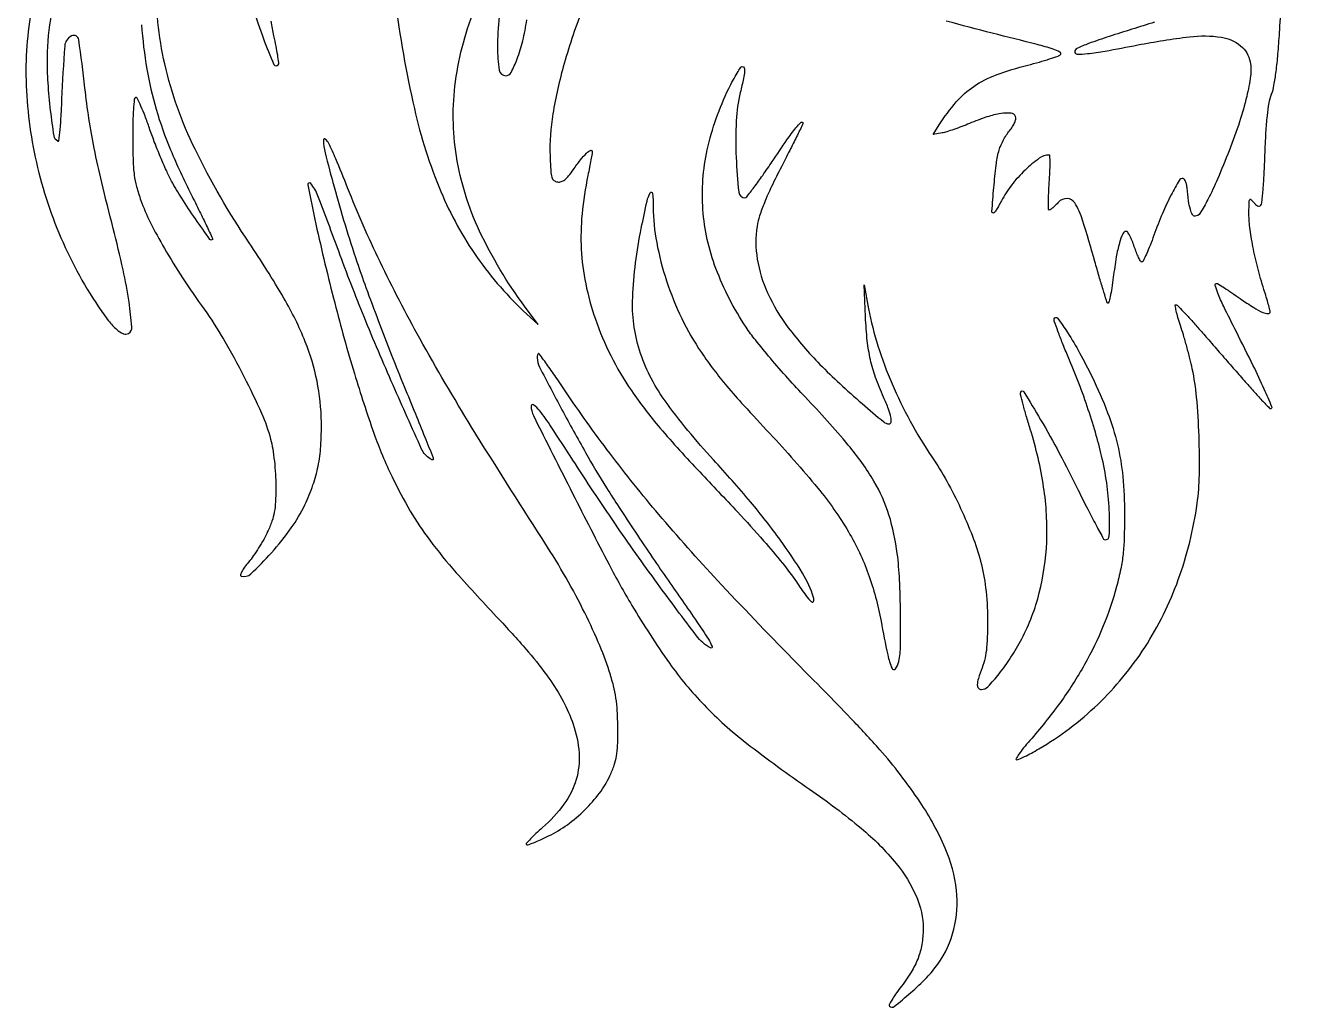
# Model space of a CAD drawing. Extents: x 275 to 749, y 178 to 845.
# Drawn here: x 310.6 to 733.4, y 178 to 499.3 of the extents above; entities that cross this region are included whole.
import ezdxf

# ---------------------------------------------------------------- set-up
doc = ezdxf.new("R2010")
doc.units = 0

msp = doc.modelspace()

# ---------------------------------------------------------------- linework, layer by layer
for points in [[(493.127113, 505.553774, 0.024416), (486.819761, 486.937925, 0.028118), (483.111126, 470.479554, 0.05025), (482.211138, 456.652215, 0.005747), (482.440813, 451.760019, 0.055951), (482.791372, 449.720162, 0.155639), (483.473189, 448.70356, 0.133205), (484.662038, 448.191976, 0.116123), (485.848909, 448.298718, 0.086445), (487.011306, 448.923763, 0.056419), (488.279017, 450.174222, 0.019225), (489.827646, 452.249493, -0.015167), (492.177647, 455.452548, -0.035369), (494.169122, 457.659981, -0.084888), (495.458768, 458.536055, -0.545697), (496, 458.187821, -0.042042), (495.940896, 457.486147, -0.002639), (495.582479, 455.439249, -0.003877), (495.123078, 453.002949, -0.002868), (494.578652, 450.315376, 0.027648), (492.67086, 437.719676, 0.036828), (492.423064, 426.15122, 0.037702), (493.867657, 414.889141, 0.031237), (497.039564, 403.219509, 0.035479), (502.053012, 391.321152, 0.032512), (508.82777, 379.882378, 0.026932), (518.19013, 367.657435, 0.013584), (531.209199, 353.243031, -0.002778), (543.545382, 340.164312, -0.007476), (552.124028, 330.687253, -0.01036), (558.32099, 323.330107, -0.020688), (562.851474, 317.218714, 0.008495), (565.969993, 312.790289, 0.051225), (567.84939, 310.702397, 0.545205), (568.474128, 310.870441, 0.153531), (568.480449, 312.124771, 0.062554), (564.898034, 320.048911, 0.019815), (557.674757, 330.856733, 0.017597), (547.831619, 343.435962, 0.011618), (535.691629, 357.210693, -0.030342), (519.581253, 376.931692, -0.080691), (511.479895, 393.149696, -0.086977), (509.252434, 410.358669, -0.039338), (512.061369, 433, -0.004296), (513.966194, 441.908098, -0.072976), (515.033816, 444.702505, -0.73471), (515.747886, 444.552449, -0.022424), (515.982729, 440, 0.044887), (517.110815, 428.335615, 0.033383), (520.349405, 415.802263, 0.032623), (525.345949, 403.465871, 0.036677), (531.742398, 392.381167, 0.012452), (535.827875, 386.677796, 0.0136), (540.077935, 381.353879, 0.009884), (545.624806, 375.038044, 0.003115), (554.15923, 365.815483, -0.015924), (569.839053, 347.975748, -0.03853), (579.917872, 333.622015, -0.047677), (586.373143, 319.905924, -0.040026), (590.577377, 304.388898, 0.004985), (592.758299, 293.320773, 0.051934), (594.162697, 288.910699, 0.570163), (595.303473, 288.770435, 0.115347), (596.375, 291.125, 0.045477), (596.947988, 296.484639, 0.007313), (596.95836, 307.00809, 0.008685), (596.61728, 318.003587, 0.018364), (595.892445, 326.5, 0.045833), (593.144563, 339.17874, 0.056636), (588.238658, 350.218273, 0.042722), (579.854702, 362.043698, 0.014562), (565.788759, 377.722091, -0.007528), (560.078766, 383.909302, -0.006864), (554.376161, 390.456955, -0.006882), (549.441023, 396.448287, -0.022044), (546.388196, 400.624877, -0.056223), (536.521585, 419.820807, -0.072566), (532.248421, 439.149977, -0.07325), (533.69259, 458.751342, -0.058662), (540.698838, 478.75, -0.009175), (542.119083, 481.528622, -0.014165), (543.457333, 483.870313, -0.008442), (544.643005, 485.743114, -0.25255), (545.119151, 486, -0.318092), (545.730433, 485.567334, -0.103862), (545.884039, 484.409793, -0.035473), (545.548707, 482.128842, -0.00501), (544.479999, 477.5, 0.047408), (543.15166, 468.220317, 0.023067), (543.13599, 456.237552, 0.014134), (543.969024, 444.859532, 0.384831), (546.027259, 443, 0.233183), (546.589091, 443.277086, 0.003015), (549.032244, 446.501531, 0.007972), (551.817957, 450.350946, 0.005054), (554.946474, 454.920105, -0.003813), (559.733663, 461.949108, -0.01732), (562.69232, 465.92152, -0.041489), (564.418089, 467.745519, -0.648375), (565, 467.485422, -0.114188), (564.892015, 467.018746, -0.000675), (562.930659, 463.021195, -0.00278), (560.655774, 458.464537, -0.001761), (557.955434, 453.176405, 0.007393), (554.726814, 446.673914, 0.014579), (552.39139, 441.400654, 0.018204), (550.816338, 437.103897, 0.039804), (549.99921, 433.696853, 0.080292), (550.046736, 422.935735, 0.065654), (553.405482, 411.913144, 0.054929), (560.211775, 400.471642, 0.032642), (570.582189, 388.446657, 0.011793), (577.036946, 382.183925, 0.009111), (584.352111, 375.657274, 0.003618), (591.469018, 369.625771, 0.175726), (593.194571, 369, 0.36898), (593.867773, 369.575094, 0.090437), (593.830688, 371.151757, 0.042523), (593.041565, 373.806873, 0.012547), (591.391196, 377.721487, -0.020196), (588.786483, 384.173706, -0.030538), (587.100018, 389.989438, -0.028731), (586.070253, 396.222159, -0.015411), (585.482096, 404), (585.012883, 414.5), (586.513506, 406.655272, 0.029069), (589.572547, 394.530004, 0.024599), (594.161944, 382.128516, 0.02392), (600.104632, 369.871909, 0.023584), (607.216566, 358.179063, -0.021806), (612.08434, 350.239574, -0.017458), (616.640878, 341.302317, -0.017702), (620.478003, 332.256275, -0.025598), (623.164547, 324, -0.037471), (624.823068, 315.305716, -0.024872), (625.471361, 305.166788, -0.024728), (625.134203, 295.626521, -0.069418), (623.657037, 289.124273, 0.013833), (622.43735, 285.613133, 0.068284), (622.083185, 283.553802, 0.181495), (622.452971, 282.456791, 0.225351), (623.415013, 282, 0.205797), (625.559084, 282.921515, 0.021684), (629.217162, 287.129682, 0.025173), (633.114391, 292.566979, 0.021937), (636.6414, 298.618711, 0.059176), (642.393968, 313.645785, 0.05175), (644.809441, 330.305919, 0.047986), (643.813677, 348.286508, 0.03817), (639.426931, 367.23305, -0.005148), (638.11804, 371.563388, -0.007665), (637.070151, 375.380802, -0.003845), (636.260541, 378.62056, -0.140652), (636.292573, 379.377718, -0.637037), (637.326999, 379.496815, -0.005199), (642.818573, 370.348153, -0.010546), (648.934782, 359.391251, -0.008237), (655.125928, 347.25, 0.003859), (658.234251, 341.020195, 0.006238), (660.98578, 335.773437, 0.001729), (663.434125, 331.280344, 0.273641), (663.908016, 331, 0.403198), (665.311185, 332.351166, 0.017851), (665.326422, 339.754663, 0.024255), (664.600834, 348.56843, 0.022479), (663.016232, 357.5, 0.014862), (661.058517, 365.158736, 0.010608), (658.433096, 373.610179, 0.010198), (655.310109, 382.360509, 0.01036), (651.848364, 390.92983, -0.00552), (649.9978, 395.386082, -0.008331), (648.494039, 399.31076, -0.004028), (647.307733, 402.651822, -0.165198), (647.303418, 403.410255, -0.604654), (648.351817, 403.580926, -0.01716), (651.653673, 398.858561, -0.01878), (655.591453, 392.264139, -0.012264), (659.654149, 384.38805, -0.020835), (664.765168, 372.629825, -0.033956), (667.984009, 362.242181, -0.034814), (669.71743, 351.702303, -0.023355), (670.287721, 339.5, -0.006773), (670.181058, 331.625965, -0.020388), (669.816818, 326.266797, -0.024282), (669.058943, 321.485056, -0.01338), (667.694523, 315.722651, -0.033181), (663.331206, 302.798479, -0.030354), (657.18533, 290.160214, -0.028647), (649.179066, 277.685469, -0.023152), (639.242498, 265.25, 0.010232), (637.221969, 262.851113, 0.019694), (635.721121, 260.835937, 0.020213), (634.772108, 259.323396, 0.576126), (634.959614, 259, 0.106041), (635.708186, 259.160564, 0.008062), (637.591649, 260.044291, 0.010808), (639.818115, 261.193377, 0.008015), (642.229211, 262.555033, 0.058571), (661.527379, 277.138437, 0.058427), (676.935977, 295.810356, 0.057014), (687.900134, 317.97849, 0.051142), (694.077992, 342.876772, 0.031445), (694.81179, 352.247425, 0.012862), (694.678403, 365.019759, 0.012852), (693.889389, 377.756577, 0.031799), (692.481533, 387, 0.0079), (691.692537, 390.361784, 0.004916), (690.666406, 394.279688, 0.004931), (689.577891, 398.125148, 0.008898), (688.599239, 401.25, -0.009178), (687.790022, 403.83891, -0.015982), (687.227704, 406.017187, -0.010478), (686.876807, 407.75075, -0.467595), (687.085056, 408, -0.200416), (687.548487, 407.806468, -0.003088), (689.611974, 405.69302, -0.007705), (691.983686, 403.156594, -0.004956), (694.658761, 400.146453, -0.000032), (697.849077, 396.483582, -0.000017), (701.82911, 391.913114, -0.000017), (705.915317, 387.220087, -0.000025), (709.461614, 383.146453, 0.004265), (712.566315, 379.640555, 0.006697), (715.299928, 376.68677, 0.00235), (717.687606, 374.19864, 0.203048), (718.156585, 374, 0.53715), (718.551075, 374.59567, 0.005053), (716.062108, 380.306561, 0.008889), (712.442101, 388.018163, 0.003017), (706.91267, 399.103279, -0.003105), (702.766486, 407.418985, -0.018725), (700.804247, 411.82637, -0.037314), (700.009883, 414.333569, -0.48399), (700.537087, 415, -0.143796), (700.909695, 414.890578, -0.001805), (703.007829, 413.53125, -0.005126), (705.426264, 411.916379, -0.003314), (708.193916, 410, 0.010937), (712.611091, 407.040041, 0.039785), (715.590539, 405.454753, 0.098796), (717.319854, 405.081649, 0.423837), (717.987099, 405.75, 0.062647), (717.912703, 406.269168, 0.002295), (717.377119, 408.189063, 0.004157), (716.713317, 410.455177, 0.002903), (715.928689, 413, -0.013355), (713.892389, 420.130455, -0.015099), (712.33021, 427.074911, -0.016323), (711.330181, 433.33404, -0.032993), (711.031803, 438.315376, -0.00442), (711.079789, 441.519562, -0.10309), (711.285529, 442.401149, -0.508972), (711.695529, 442.481904, -0.044066), (712.53555, 441.553747, 0.041767), (713.203828, 440.808504, 0.089007), (713.849469, 440.386643, 0.13523), (714.422451, 440.310343, 0.172229), (714.89279, 440.553747, 0.164912), (715.261974, 441.368938, 0.00358), (715.664958, 445.775163, 0.007805), (716.022487, 450.991367, 0.005142), (716.278262, 457, -0.005675), (716.601577, 464.409478, -0.013342), (717.053094, 469.927824, -0.017511), (717.651146, 474.071498, -0.044512), (718.453195, 477, 0.044269), (719.231965, 479.838111, 0.01278), (719.929119, 484.336129, 0.011123), (720.538533, 490.065646, 0.006373), (721.031529, 497, -0.009728), (722.495864, 515.811949, -0.060146)], [(348.419831, 499.6373, 0.023327), (350.192192, 485.181026, 0.029098), (353.23386, 472.00156, 0.027705), (357.924074, 458.759037, 0.018251), (364.695877, 444.082158, -0.002589), (367.471572, 438.530228, -0.004257), (369.755117, 433.80192, -0.000767), (371.717786, 429.631525, -0.315849), (371.66527, 429.331936, -0.463021), (370.843408, 429.399365, -0.003011), (366.105871, 436.096768, -0.010217), (361.597128, 442.842376, -0.019161), (358.278818, 448.5, -0.016442), (356.591516, 451.912032, -0.007439), (354.596398, 456.483733, -0.007356), (352.632088, 461.374676, -0.009986), (351.012957, 465.848877, 0.009091), (349.594084, 469.791749, 0.015081), (348.238181, 473.055289, 0.008793), (347.017878, 475.637205, 0.378507), (346.5, 475.848877, 0.291608), (346.070146, 475.303671, 0.007382), (345.789704, 472.027735, 0.012548), (345.598685, 467.836095, 0.006179), (345.555532, 462.5, 0.006345), (345.682299, 455.02717, 0.025363), (346.049715, 450.465332, 0.034063), (346.81757, 446.661406, 0.019062), (348.237446, 442.15763, 0.030546), (351.273805, 435.066962, 0.015156), (355.931336, 426.459295, 0.013511), (361.887529, 416.816201, 0.010074), (368.952407, 406.5, -0.02317), (375.301739, 396.687078, -0.013764), (381.985431, 384.465165, -0.013425), (387.699647, 372.51571, -0.040438), (390.696411, 364, -0.023647), (391.384593, 360.775345, -0.013239), (391.930362, 356.80179, -0.012804), (392.289126, 352.561817, -0.014698), (392.408629, 348.5, -0.010838), (392.299315, 343.453403, -0.033861), (391.92318, 340.079644, -0.040936), (391.140963, 337.145737, -0.022334), (389.733733, 333.693238, -0.019181), (388.449425, 331.165259, -0.01274), (386.794036, 328.365014, -0.012833), (385.045208, 325.724837, -0.024316), (383.48272, 323.708778, 0.018231), (382.169072, 322.05572, 0.035394), (381.267494, 320.63123, 0.047589), (380.821094, 319.570677, 0.408819), (381.033491, 319.155503, 0.277358), (384.278775, 319.879046, 0.019999), (390.95745, 326.762176, 0.027368), (397.482143, 334.903554, 0.045192), (401.938787, 342.5, 0.026203), (404.581054, 348.967591, 0.034586), (406.256308, 355.108852, 0.032714), (407.127951, 361.685968, 0.02011), (407.332258, 369.5, 0.045602), (405.908454, 382.982289, 0.04664), (402.066443, 395.877378, 0.036835), (395.047089, 410.17352, 0.015591), (383.666699, 428.275777, -0.034118), (365.951102, 458.917152, -0.057676), (356.050272, 486.83791, -0.063221), (353.305024, 514.400546, -0.051401)], [(313.606251, 510, 0.059377), (310.599527, 484.773607, 0.049955), (313.282835, 457.979191, 0.048611), (321.375357, 431.517111, 0.049438), (334.390963, 407.27471, 0.016691), (337.666985, 402.73308, 0.046923), (340.340994, 399.874526, 0.078272), (342.507136, 398.489946, 0.24633), (344.174306, 398.607727, 0.282652), (345.267978, 400.780703, 0.015065), (344.34333, 408.801746, 0.018128), (342.39967, 419.413609, 0.008486), (339.155741, 433, -0.003926), (335.42254, 448.027606, -0.009357), (332.946479, 459.262204, -0.011627), (331.231546, 468.963704, -0.010845), (329.924216, 478.961798, 0.00987), (327.888171, 494.772764, 0.505446), (325.526784, 496.023212, 0.268399), (323.29497, 492.742479, 0.007775), (322.292127, 475.284576, -0.004743), (322.013668, 469.863261, -0.008251), (321.665791, 465.37232, -0.003123), (321.291906, 461.648013, -0.552183), (320.995455, 461.502809, -0.219685), (319.821647, 463.276097, -0.007835), (318.681229, 471.575611, -0.014881), (317.85618, 480.604756, -0.018717), (317.655215, 489, -0.040053), (318.985768, 503.179822, -0.042372)], [(431.347796, 508, 0.021535), (437.782714, 472.210718, 0.044032), (446.44968, 445.05783, 0.053585), (458.346168, 423.489269, 0.053981), (474.528864, 405), (478.331586, 401.5), (473.869014, 407.5, -0.050022), (459.123649, 432.124869, -0.07002), (451.560583, 456.594581, -0.073999), (451.260442, 481.144355, -0.064312), (457.977833, 506, -0.018492)], [(385.04964, 504.970054, 0.01864), (388.346946, 495.11796, 0.013036), (391.776629, 486.68596, 0.614479), (393.220997, 486.604378, 0.163328), (393.357056, 487.270693, 0.006659), (393.020782, 489.733786, 0.011023), (392.512182, 492.678145, 0.00753), (391.810562, 496, -0.020453), (390.909461, 500.887696, -0.012032)], [(465.586799, 502.279061, 0.032077), (464.996064, 492.230163, 0.035093), (465.556486, 484.82843, 0.372147), (467.672862, 483, 0.277703), (469.429726, 484.057313, 0.031359), (471.426523, 488.474157, 0.031429), (473.256628, 494.410297, 0.021985), (474.594786, 501.284777, -0.019786)], [(680.138071, 500.519149, 0.00145), (665.311757, 495.84673, 0.01162), (658.540574, 493.516604, 0.017669), (654.711284, 491.942546, 0.294459), (654, 490.839485, 0.411584), (654.772961, 490.059547, 0.029058), (658.150793, 490.225583, 0.017818), (663.917561, 491.055002, 0.003148), (674.662904, 493.063393, -0.017318), (691.553848, 495.727576, -0.068122), (702.067768, 495.577984, -0.134975), (708.287229, 492.811054, -0.176404), (711.434767, 487.49603, -0.079886), (711.553345, 482.938676, -0.024897), (710.302721, 476.188756, -0.021604), (707.963188, 467.9344, -0.013336), (704.540205, 458.44112, -0.007715), (700.742871, 449.154522, -0.019026), (697.596225, 442.498898, -0.01827), (694.980101, 437.889411, -0.260152), (693.386384, 437, -0.275755), (692.539856, 437.505291, -0.054844), (691.849874, 439.20828, -0.034424), (691.262294, 442.01249, -0.010766), (690.764059, 446.281089, 0.032571), (690.589885, 447.36186, 0.043215), (690.28498, 448.309539, 0.049734), (689.905474, 449.009127, 0.191808), (689.503957, 449.281089, 0.324557), (688.183297, 448.705013, 0.013626), (685.560985, 443.95652, 0.019452), (682.712717, 437.881427, 0.013113), (679.919677, 430.75, -0.00754), (678.648959, 427.395891, -0.011988), (677.450325, 424.570312, -0.005929), (676.370824, 422.259532, -0.288071), (675.95774, 422, -0.268611), (675.568668, 422.225272, -0.016068), (674.907014, 423.46875, -0.020608), (674.194151, 425.083872, -0.013441), (673.5, 427, 0.015927), (672.795143, 428.915883, 0.02399), (672.049694, 430.53125, 0.020895), (671.348326, 431.750247, 0.257181), (670.894882, 432, 0.295809), (669.735251, 431.248151, 0.035712), (668.643317, 428.247221, 0.027709), (667.601275, 423.634491, 0.010108), (666.623071, 417.007822, -0.007713), (666.113738, 413.43921, -0.015063), (665.578645, 410.616103, -0.014467), (665.077304, 408.622561, -0.652568), (664.760674, 408.57822, -0.061927), (664.389804, 409.387144, -0.001804), (663.265761, 412.988029, -0.003605), (661.986414, 417.247908, -0.002473), (660.593794, 422.098206, 0.006991), (656.562152, 435.676112, 0.061642), (653.981601, 441.366649, 0.255594), (651.501212, 442.791602, 0.214283), (648.672482, 441.591611, -0.012046), (647.706969, 440.598879, -0.016757), (646.79277, 439.761286, -0.013224), (646.004923, 439.121917, -0.165304), (645.646234, 439, -0.409234), (645.411511, 439.230759, -0.004659), (645.392893, 441.64375, -0.010842), (645.460552, 444.548932, -0.006474), (645.660647, 448, 0.007252), (645.85535, 451.451048, 0.012146), (645.906377, 454.35625, 0.005815), (645.862509, 456.745329, 0.405457), (645.600083, 457, 0.158722), (642.358932, 455.944525, 0.03386), (637.75692, 452.089262, 0.035271), (633.265177, 447.122909, 0.048288), (630.022988, 442.04506, -0.010703), (629.189882, 440.494924, -0.016242), (628.394067, 439.188236, -0.010934), (627.688998, 438.160689, -0.24142), (627.375595, 438, -0.436536), (626.869764, 438.545599, -0.002448), (627.500612, 446.364795, -0.008733), (628.254259, 453.66539, -0.032516), (629.105308, 458.204531, -0.036177), (629.653849, 459.845129, -0.02127), (630.530746, 461.719801, -0.021206), (631.572204, 463.528399, -0.033672), (632.627622, 464.969301, 0.03047), (633.634314, 466.325394, 0.045249), (634.32642, 467.631666, 0.054628), (634.665821, 468.778878, 0.137075), (634.584682, 469.639917, 0.287203), (633.155785, 470.715024, 0.059253), (629.86096, 470.607304, 0.042228), (625.245141, 469.499949, 0.020245), (619.538671, 467.349781, -0.00879), (617.011266, 466.330777, -0.008397), (614.410973, 465.384919, -0.008366), (612.087721, 464.626999, -0.029508), (610.562513, 464.254375), (607.625027, 463.717967), (609.654459, 466.923235, -0.037653), (615.217515, 474.399493, -0.065725), (620.991543, 479.510403, -0.059923), (628.26778, 483.239379, -0.026349), (638.619022, 486.454977, 0.006482), (642.403884, 487.467811, 0.009115), (645.750718, 488.47628, 0.005928), (648.51539, 489.400912, 0.113178), (649.280768, 489.880768, 0.498714), (649.158389, 490.750202, 0.050116), (646.910466, 491.715406, 0.014088), (641.739339, 493.18699, 0.000969), (627, 496.905615, -0.007008), (611.939511, 500.899316, -0.039817)]]:
    msp.add_lwpolyline(points, format="xyb")
for points in [[(408.001295, 461.95, 0.062184), (408.530455, 457.742212, 0.004698), (411.475723, 446.612674, 0.00686), (415.086841, 434.140202, 0.007249), (418.976186, 422, 0.006544), (421.906367, 413.65343, 0.002978), (425.944896, 402.814675, 0.002948), (430.337914, 391.438478, 0.004047), (434.431858, 381.262725, -0.000811), (438.100045, 372.31294, -0.00131), (441.189358, 364.68345, -0.000182), (443.915036, 357.893844, -0.095638), (444, 357.453708, -0.254921), (443.911902, 357.292141, -0.159725), (443.69836, 357.236339, -0.084295), (443.367235, 357.313647, -0.039025), (442.973141, 357.5166, -0.148879), (440.162575, 360.710552, -0.002698), (430.810355, 381.61619, -0.007226), (421.331967, 403.984634, -0.008434), (412.999763, 425.5, 0.002533), (406.201021, 443.690281, 0.084767), (403.853421, 447.67982, 0.772734), (402.860619, 447.205138, 0.006954), (405.532569, 434.347321, 0.007908), (411.691609, 408.578985, 0.010596), (418.136985, 385.436174, 0.011826), (424.527402, 365.921699, 0.026848), (430.481922, 351.590831, 0.021103), (436.42064, 340.448356, 0.028031), (442.788395, 330.895223, 0.021027), (451.495814, 320.259251, 0.006514), (465.459741, 305, -0.010406), (475.119678, 294.277584, -0.024157), (481.790172, 285.756883, -0.031296), (486.44453, 278.221745, -0.039037), (489.743205, 270.688215, -0.066471), (491.68549, 261.201045, -0.089114), (490.736061, 252.490361, -0.0858), (486.759723, 244.414056, -0.057117), (479.76489, 236.796321, 0.008853), (477.563681, 234.820084, 0.014825), (475.793931, 233.073008, 0.008551), (474.433244, 231.597972, 0.397498), (474.444019, 231.222647, 0.288702), (474.871911, 231.125488, 0.007482), (476.79746, 231.83668, 0.013584), (479.098092, 232.798362, 0.008581), (481.730306, 234.038399, 0.042587), (487.87278, 237.74167, 0.037278), (493.598449, 242.585808, 0.038137), (498.398463, 248.082419, 0.051898), (501.768802, 253.731752, 0.022909), (503.215849, 257.268195, 0.044608), (503.979732, 260.217584, 0.034053), (504.319194, 263.73576, 0.008554), (504.382618, 269.5, 0.011647), (504.221813, 274.968282, 0.024365), (503.790923, 279.202599, 0.025731), (502.968501, 283.226985, 0.014634), (501.584103, 288, 0.024376), (497.990215, 297.539045, 0.014837), (492.872207, 308.446467, 0.013877), (486.621896, 319.99307, 0.012787), (479.575289, 331.5, -0.00555), (456.526523, 367.943142, -0.011586), (439.560892, 396.920485, -0.014353), (426.559294, 422.028961, -0.017537), (415.920996, 446.238591, 0.003248), (412.033224, 455.820428, 0.018742), (409.756878, 460.791466, 0.100849), (408.617208, 462.236144, 0.638695)], [(478, 390.620244, 0.120497), (478.754581, 387.534587, 0.002563), (486.099032, 373.591065, 0.006632), (493.81427, 359.574869, 0.011027), (500.729105, 348, 0.004526), (504.802404, 341.639646, 0.002175), (510.135783, 333.55246, 0.002156), (515.773197, 325.163305, 0.003084), (520.851717, 317.774332, -0.001099), (530.25945, 304.20232, -0.01117), (534.027665, 298.470709, -0.049972), (535.224895, 296.050542, -0.699116), (534.7203, 295.616776, -0.103046), (530.159666, 299.581171, -0.00442), (517.369237, 316.723581, -0.007873), (503.36627, 336.486743, -0.007333), (489.649734, 357.150102, 0.002877), (482.565566, 368.031338, 0.01889), (478.781417, 373.324802, 0.071488), (476.827786, 375.217854, 0.612319), (476, 374.795346, 0.11683), (476.735491, 371.690624, 0.000747), (489.576045, 346.204791, 0.003131), (501.542078, 322.906247, 0.014112), (508.998853, 309.542404, 0.019316), (521.257924, 290.658517, 0.038504), (532.612925, 276.939572, 0.03562), (546.510348, 264.472023, 0.014266), (567.148283, 249.377879, -0.022256), (584.095523, 236.562543, -0.049041), (595.509945, 225.043505, -0.066646), (602.134306, 214.232537, -0.105856), (604.342983, 203.647983, -0.039206), (603.91109, 198.492604, -0.052087), (602.675007, 193.956377, -0.046951), (600.411039, 189.431806, -0.02484), (596.826407, 184.274991, 0.012406), (595.297121, 182.187661, 0.019925), (594.110837, 180.327282, 0.014805), (593.27562, 178.791848, 0.324187), (593.351817, 178.314849, 0.381368), (594.87245, 178.228516, 0.011042), (600.255713, 182.708319, 0.020207), (605.537387, 187.693668, 0.04083), (609.186511, 192.095034, 0.091587), (614.403942, 203.533245, 0.088976), (615.264143, 216.201258, 0.075317), (611.567482, 230.09535, 0.044875), (603.344275, 245.145061, 0.015844), (596.922994, 254.112002, 0.018044), (590.207141, 262.261996, 0.011016), (580.625443, 272.60227, 0.002231), (563.137019, 290.5, -0.006369), (538.373232, 316.266611, -0.011593), (518.913407, 338.027558, -0.013522), (502.711885, 358.087002, -0.014539), (488.020777, 378.523163, 0.002182), (484.496732, 383.690074, 0.003553), (481.455397, 388.041179, 0.000613), (478.743787, 391.852538, 0.242386), (478.457469, 392, 0.255764), (478.281661, 391.903774, 0.062345), (478.134382, 391.594697, 0.048632), (478.033284, 391.148811, 0.031454)]]:
    msp.add_lwpolyline(points, format="xyb", close=True)

doc.saveas('drawing.dxf')
